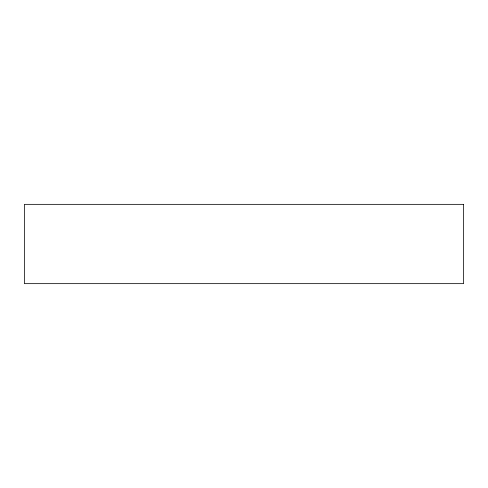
<?xml version="1.0" encoding="UTF-8"?>
<svg xmlns="http://www.w3.org/2000/svg" width="488" height="488" viewBox="0 0 488 488"><rect width="100%" height="100%" fill="white"/><g stroke="black" fill="none" stroke-linecap="round" stroke-linejoin="round"><path stroke-width="0.73" d="M463.6 204.35L24.4 204.35L24.4 283.65L463.6 283.65L463.6 204.35"/></g></svg>
